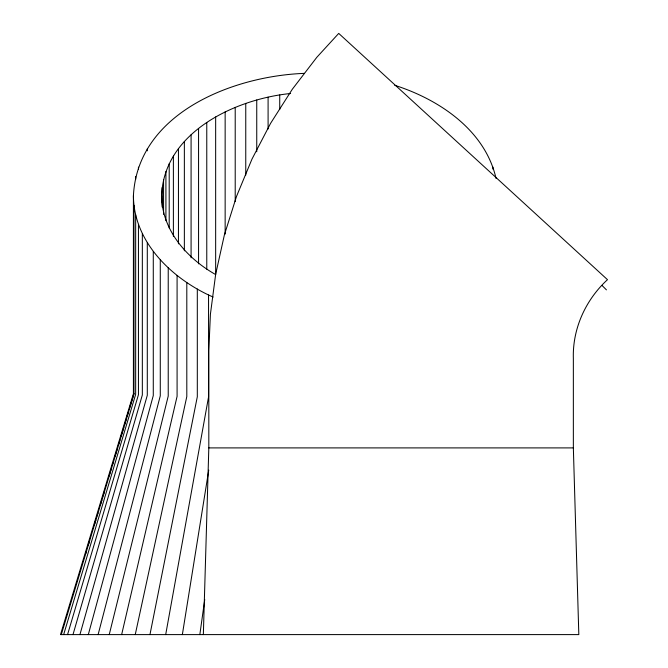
<?xml version="1.0" encoding="UTF-8"?>
<svg xmlns="http://www.w3.org/2000/svg" width="668" height="668" viewBox="0 0 668 668"><rect width="100%" height="100%" fill="white"/><g stroke="black" fill="none" stroke-linecap="round" stroke-linejoin="round"><path stroke-width="1" d="M203.348 634.6L208.817 447.902L208.817 350.583L210.403 314.252L215.672 274.247L224.398 234.86L236.53 196.375L251.978 159.101L270.607 123.313L292.283 89.287L316.841 57.281L338.726 33.4L607.488 279.675C585.669 299.748 572.392 328.723 573.353 358.532L573.353 447.902L578.822 634.6L60.512 634.6L133.416 393.761L133.416 195.741C137.608 112.859 233.249 75.96 304.449 73.371M161.664 201.753C159.193 134.585 233.349 99.231 290.605 93.495M199.841 634.6L204.734 599.522M182.356 634.6L208.742 470.13M165.697 634.6L208.55 396.967L208.55 294.989C170.031 276.652 133.658 241.031 133.416 195.741M149.966 634.6L197.31 396.775L197.31 289.027M135.245 634.6L186.806 396.567L186.806 282.489M121.651 634.6L177.087 396.341L177.087 275.416M109.243 634.6L168.227 396.091L168.227 267.851M98.112 634.6L160.278 395.832L160.278 259.844M88.318 634.6L153.281 395.565L153.281 251.435M79.935 634.6L147.294 395.281L147.294 242.693M72.996 634.6L142.334 394.988L142.334 233.65M67.56 634.6L138.451 394.688L138.451 224.381M63.652 634.6L135.662 394.387L135.662 214.937M85.621 553.889L86.523 550.9M88.326 544.921L89.228 541.932M94.33 524.99L95.833 520.005M97.035 516.022L97.937 513.032M100.342 505.058L101.845 500.073M103.047 496.09L104.542 491.105M109.051 476.159L111.155 469.186M112.358 465.204L113.259 462.206M115.055 456.227L117.159 449.255M118.361 445.272L119.864 440.287M121.067 436.304L123.764 427.336M124.365 425.341L126.469 418.368M127.07 416.373L128.573 411.388M129.776 407.405L133.976 393.452M61.297 634.6L133.976 394.078L133.976 205.368M208.817 447.902L573.353 447.902M394.721 85.295C439.235 99.499 485.135 130.252 496.048 178.465M208.55 294.989L213.125 297.043M215.655 274.565C187.132 258.533 161.731 230.093 161.664 195.741M602.11 285.545L606.444 289.87M492.917 167.109L492.917 169.146M279.733 94.948L279.733 109.468M268.093 97.161L268.093 129.016M256.746 99.975L256.746 151.753M245.757 103.381L245.757 175.099M235.211 107.356L235.211 201.602M225.149 111.882L225.149 234.101M215.655 116.917L215.655 274.548M206.771 122.444L206.771 269.187M198.563 128.423L198.563 263.868M191.081 134.811L191.081 257.848M184.36 141.583L184.36 250.834M178.448 148.68L178.448 243.862M173.388 156.078L173.388 236.455M169.204 163.71L169.204 228.005M165.914 171.542L165.914 220.657M163.56 179.525L163.56 214.344M162.14 187.608L162.14 206.988M147.294 148.797L147.294 150.826M138.451 167.109L138.451 169.146M135.662 176.552L135.662 179.542"/></g></svg>
